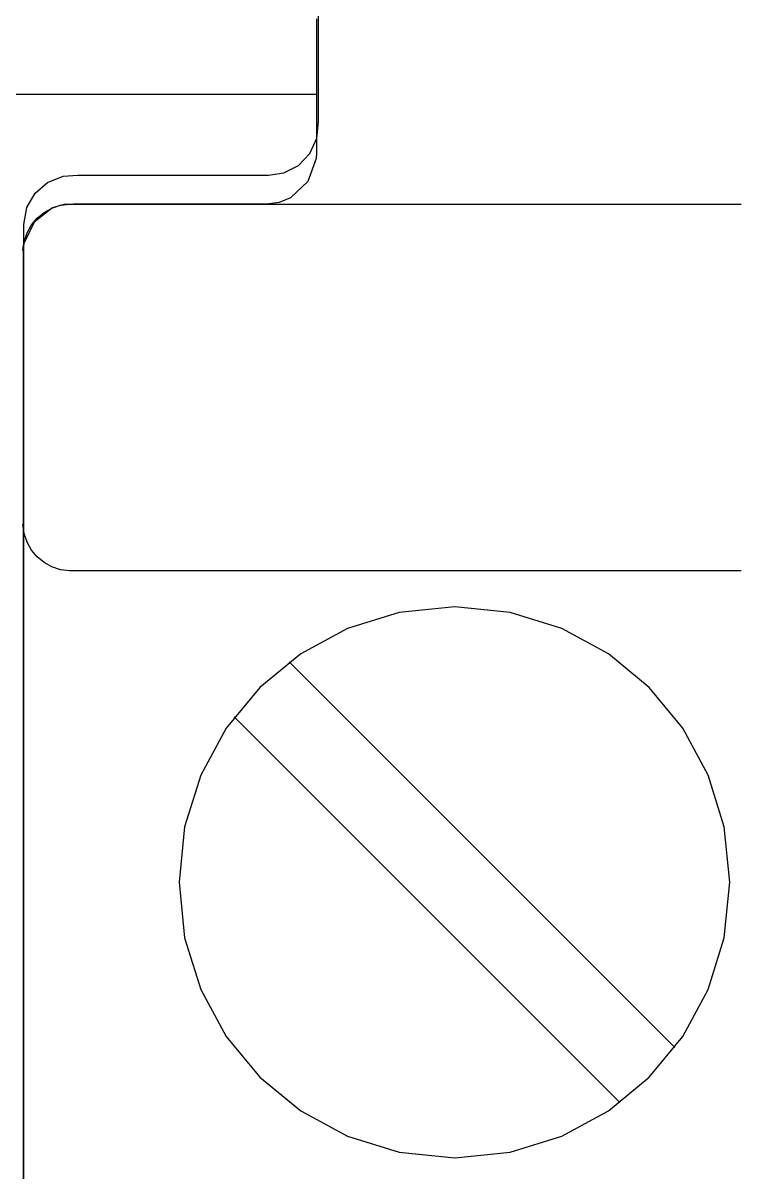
# Model space of a CAD drawing. Extents: x 1 to 47.7, y 0.2 to 35.
# Drawn here: x 34.958 to 35.393, y 18.158 to 18.856 of the extents above; entities that cross this region are included whole.
import ezdxf

# ---------------------------------------------------------------- set-up
doc = ezdxf.new("R2010")
doc.units = 0
doc.header["$MEASUREMENT"] = 0
for name, color, linetype in [('5_1___24__TARGET_LEDS___12', 7, 'CONTINUOUS'), ('6_1__EMPTY_IO_BOARD_POSITI', 7, 'CONTINUOUS'), ('6_2___8__INDEPENDENT_INPUT', 7, 'CONTINUOUS'), ('6_3___8__OPTOISO_INDEPENDE', 7, 'CONTINUOUS'), ('6_4___24__OPTOISO_INDEPEND', 7, 'CONTINUOUS'), ('6_5___8__INDEPENDENT_INPUT', 7, 'CONTINUOUS'), ('6_6___8__INDEPENDENT_INPUT', 7, 'CONTINUOUS'), ('6_7___8__OPTOISO_INDEPENDE', 7, 'CONTINUOUS'), ('6_8___8__OPTOISO_INDEPENDE', 7, 'CONTINUOUS'), ('7_0_____DWG', 7, 'CONTINUOUS')]:
    doc.layers.add(name, color=color, linetype=linetype)

msp = doc.modelspace()

# ---------------------------------------------------------------- linework, layer by layer
at = {"layer": '5_1___24__TARGET_LEDS___12'}
for points in [[(35.13624, 18.85899), (35.13624, 18.8344), (35.13624, 18.81266), (35.13624, 18.79506), (35.13624, 18.7829), (35.13624, 18.77747), (35.13609, 18.77415), (35.13109, 18.76004), (35.12046, 18.75016), (35.11362, 18.74741), (35.10608, 18.74644)], [(34.95794, 18.71812), (34.95878, 18.72377), (34.96059, 18.72902), (34.96327, 18.73378), (34.96673, 18.73793), (34.97086, 18.74137), (34.97558, 18.744), (34.98076, 18.74572), (34.98632, 18.74642), (34.99907, 18.74644), (35.0384, 18.74644), (35.09721, 18.74644), (35.16724, 18.74644), (35.24023, 18.74644), (35.3079, 18.74644), (35.36199, 18.74644), (35.39423, 18.74644)], [(35.10608, 18.7464), (35.10402, 18.7464), (35.09829, 18.7464), (35.08957, 18.7464), (35.07853, 18.7464), (35.02489, 18.7464), (35.00188, 18.7464), (34.9937, 18.7464), (34.98865, 18.7464), (34.98286, 18.74605), (34.97593, 18.74404), (34.96475, 18.73548), (34.95867, 18.72245), (34.95816, 18.71872), (34.95808, 18.7168), (34.95807, 18.71437), (34.95807, 18.70961), (34.95807, 18.70212), (34.95807, 18.69196), (34.95807, 18.67918), (34.95807, 18.66384), (34.95807, 18.646), (34.95807, 18.6257), (34.95807, 18.60301), (34.95807, 18.57799), (34.95807, 18.55068), (34.95807, 18.52115), (34.95807, 18.48944), (34.95807, 18.45562), (34.95807, 18.41974), (34.95807, 18.38186), (34.95807, 18.34202), (34.95807, 18.25673), (34.95807, 18.16432), (34.95807, 18.06523)], [(35.39423, 18.52359), (35.36199, 18.52359), (35.3079, 18.52359), (35.24023, 18.52359), (35.16724, 18.52359), (35.09721, 18.52359), (35.0384, 18.52359), (34.99907, 18.52359), (34.98632, 18.5236), (34.98076, 18.5243), (34.97558, 18.52603), (34.97086, 18.52866), (34.96673, 18.5321), (34.96327, 18.53626), (34.96059, 18.54101), (34.95878, 18.54627), (34.95794, 18.55192)], [(35.35392, 18.23407), (35.11966, 18.46833)], [(35.3205, 18.20065), (35.08623, 18.43491)]]:
    msp.add_lwpolyline(points, dxfattribs=at)
msp.add_lwpolyline([(35.22027, 18.16706), (35.25395, 18.17046), (35.28532, 18.18022), (35.3137, 18.19565), (35.33842, 18.21609), (35.35882, 18.24086), (35.37422, 18.2693), (35.38395, 18.30074), (35.38734, 18.33449), (35.38395, 18.36819), (35.37422, 18.39958), (35.35882, 18.42799), (35.33842, 18.45275), (35.3137, 18.47318), (35.28532, 18.4886), (35.25395, 18.49835), (35.22027, 18.50175), (35.18656, 18.49835), (35.15515, 18.4886), (35.12671, 18.47318), (35.10191, 18.45275), (35.08145, 18.42799), (35.06599, 18.39958), (35.05622, 18.36819), (35.05282, 18.33449), (35.05622, 18.30074), (35.06599, 18.2693), (35.08145, 18.24086), (35.10191, 18.21609), (35.12671, 18.19565), (35.15515, 18.18022), (35.18656, 18.17046)], close=True, dxfattribs=at)
at = {"layer": '6_1__EMPTY_IO_BOARD_POSITI'}
msp.add_lwpolyline([(34.95848, 18.12097), (34.95848, 18.18945), (34.95848, 18.25462), (34.95848, 18.31633), (34.95848, 18.37443), (34.95848, 18.42876), (34.95848, 18.47917), (34.95848, 18.52551), (34.95848, 18.56762), (34.95848, 18.60535), (34.95848, 18.63855), (34.95848, 18.66706), (34.95848, 18.69073), (34.95848, 18.7094), (34.95848, 18.72293), (34.95848, 18.73116), (34.95848, 18.73394), (34.96031, 18.74423), (34.96536, 18.753), (34.97296, 18.75958), (34.98246, 18.76333), (34.99143, 18.76394), (35.00122, 18.76394), (35.01608, 18.76394), (35.05356, 18.76394), (35.07242, 18.76394), (35.08889, 18.76394), (35.10109, 18.76394), (35.10714, 18.76394), (35.11638, 18.7653), (35.1254, 18.76992), (35.13234, 18.7772), (35.13654, 18.78647), (35.13748, 18.79637), (35.13748, 18.80215), (35.13748, 18.81089), (35.13748, 18.82218), (35.13748, 18.83559), (35.13748, 18.86707)], dxfattribs=at)
at = {"layer": '6_2___8__INDEPENDENT_INPUT'}
for points in [[(35.13624, 18.85899), (35.13624, 18.8344), (35.13624, 18.81266), (35.13624, 18.79506), (35.13624, 18.7829), (35.13624, 18.77747), (35.13609, 18.77415), (35.13109, 18.76004), (35.12046, 18.75016), (35.11362, 18.74741), (35.10608, 18.74644)], [(34.95794, 18.71812), (34.95878, 18.72377), (34.96059, 18.72902), (34.96327, 18.73378), (34.96673, 18.73793), (34.97086, 18.74137), (34.97558, 18.744), (34.98076, 18.74572), (34.98632, 18.74642), (34.99907, 18.74644), (35.0384, 18.74644), (35.09721, 18.74644), (35.16724, 18.74644), (35.24023, 18.74644), (35.3079, 18.74644), (35.36199, 18.74644), (35.39423, 18.74644)], [(35.10608, 18.7464), (35.10402, 18.7464), (35.09829, 18.7464), (35.08957, 18.7464), (35.07853, 18.7464), (35.02489, 18.7464), (35.00188, 18.7464), (34.9937, 18.7464), (34.98865, 18.7464), (34.98286, 18.74605), (34.97593, 18.74404), (34.96475, 18.73548), (34.95867, 18.72245), (34.95816, 18.71872), (34.95808, 18.7168), (34.95807, 18.71437), (34.95807, 18.70961), (34.95807, 18.70212), (34.95807, 18.69196), (34.95807, 18.67918), (34.95807, 18.66384), (34.95807, 18.646), (34.95807, 18.6257), (34.95807, 18.60301), (34.95807, 18.57799), (34.95807, 18.55068), (34.95807, 18.52115), (34.95807, 18.48944), (34.95807, 18.45562), (34.95807, 18.41974), (34.95807, 18.38186), (34.95807, 18.34202), (34.95807, 18.25673), (34.95807, 18.16432), (34.95807, 18.06523)], [(35.39423, 18.52359), (35.36199, 18.52359), (35.3079, 18.52359), (35.24023, 18.52359), (35.16724, 18.52359), (35.09721, 18.52359), (35.0384, 18.52359), (34.99907, 18.52359), (34.98632, 18.5236), (34.98076, 18.5243), (34.97558, 18.52603), (34.97086, 18.52866), (34.96673, 18.5321), (34.96327, 18.53626), (34.96059, 18.54101), (34.95878, 18.54627), (34.95794, 18.55192)], [(35.35392, 18.23407), (35.11966, 18.46833)], [(35.3205, 18.20065), (35.08623, 18.43491)]]:
    msp.add_lwpolyline(points, dxfattribs=at)
msp.add_lwpolyline([(35.22027, 18.16706), (35.25395, 18.17046), (35.28532, 18.18022), (35.3137, 18.19565), (35.33842, 18.21609), (35.35882, 18.24086), (35.37422, 18.2693), (35.38395, 18.30074), (35.38734, 18.33449), (35.38395, 18.36819), (35.37422, 18.39958), (35.35882, 18.42799), (35.33842, 18.45275), (35.3137, 18.47318), (35.28532, 18.4886), (35.25395, 18.49835), (35.22027, 18.50175), (35.18656, 18.49835), (35.15515, 18.4886), (35.12671, 18.47318), (35.10191, 18.45275), (35.08145, 18.42799), (35.06599, 18.39958), (35.05622, 18.36819), (35.05282, 18.33449), (35.05622, 18.30074), (35.06599, 18.2693), (35.08145, 18.24086), (35.10191, 18.21609), (35.12671, 18.19565), (35.15515, 18.18022), (35.18656, 18.17046)], close=True, dxfattribs=at)
at = {"layer": '6_3___8__OPTOISO_INDEPENDE'}
for points in [[(35.13624, 18.85899), (35.13624, 18.8344), (35.13624, 18.81266), (35.13624, 18.79506), (35.13624, 18.7829), (35.13624, 18.77747), (35.13609, 18.77415), (35.13109, 18.76004), (35.12046, 18.75016), (35.11362, 18.74741), (35.10608, 18.74644)], [(34.95794, 18.71812), (34.95878, 18.72377), (34.96059, 18.72902), (34.96327, 18.73378), (34.96673, 18.73793), (34.97086, 18.74137), (34.97558, 18.744), (34.98076, 18.74572), (34.98632, 18.74642), (34.99907, 18.74644), (35.0384, 18.74644), (35.09721, 18.74644), (35.16724, 18.74644), (35.24023, 18.74644), (35.3079, 18.74644), (35.36199, 18.74644), (35.39423, 18.74644)], [(35.10608, 18.7464), (35.10402, 18.7464), (35.09829, 18.7464), (35.08957, 18.7464), (35.07853, 18.7464), (35.02489, 18.7464), (35.00188, 18.7464), (34.9937, 18.7464), (34.98865, 18.7464), (34.98286, 18.74605), (34.97593, 18.74404), (34.96475, 18.73548), (34.95867, 18.72245), (34.95816, 18.71872), (34.95808, 18.7168), (34.95807, 18.71437), (34.95807, 18.70961), (34.95807, 18.70212), (34.95807, 18.69196), (34.95807, 18.67918), (34.95807, 18.66384), (34.95807, 18.646), (34.95807, 18.6257), (34.95807, 18.60301), (34.95807, 18.57799), (34.95807, 18.55068), (34.95807, 18.52115), (34.95807, 18.48944), (34.95807, 18.45562), (34.95807, 18.41974), (34.95807, 18.38186), (34.95807, 18.34202), (34.95807, 18.25673), (34.95807, 18.16432), (34.95807, 18.06523)], [(35.39423, 18.52359), (35.36199, 18.52359), (35.3079, 18.52359), (35.24023, 18.52359), (35.16724, 18.52359), (35.09721, 18.52359), (35.0384, 18.52359), (34.99907, 18.52359), (34.98632, 18.5236), (34.98076, 18.5243), (34.97558, 18.52603), (34.97086, 18.52866), (34.96673, 18.5321), (34.96327, 18.53626), (34.96059, 18.54101), (34.95878, 18.54627), (34.95794, 18.55192)], [(35.35392, 18.23407), (35.11966, 18.46833)], [(35.3205, 18.20065), (35.08623, 18.43491)]]:
    msp.add_lwpolyline(points, dxfattribs=at)
msp.add_lwpolyline([(35.22027, 18.16706), (35.25395, 18.17046), (35.28532, 18.18022), (35.3137, 18.19565), (35.33842, 18.21609), (35.35882, 18.24086), (35.37422, 18.2693), (35.38395, 18.30074), (35.38734, 18.33449), (35.38395, 18.36819), (35.37422, 18.39958), (35.35882, 18.42799), (35.33842, 18.45275), (35.3137, 18.47318), (35.28532, 18.4886), (35.25395, 18.49835), (35.22027, 18.50175), (35.18656, 18.49835), (35.15515, 18.4886), (35.12671, 18.47318), (35.10191, 18.45275), (35.08145, 18.42799), (35.06599, 18.39958), (35.05622, 18.36819), (35.05282, 18.33449), (35.05622, 18.30074), (35.06599, 18.2693), (35.08145, 18.24086), (35.10191, 18.21609), (35.12671, 18.19565), (35.15515, 18.18022), (35.18656, 18.17046)], close=True, dxfattribs=at)
at = {"layer": '6_4___24__OPTOISO_INDEPEND'}
for points in [[(35.13624, 18.85899), (35.13624, 18.8344), (35.13624, 18.81266), (35.13624, 18.79506), (35.13624, 18.7829), (35.13624, 18.77747), (35.13609, 18.77415), (35.13109, 18.76004), (35.12046, 18.75016), (35.11362, 18.74741), (35.10608, 18.74644)], [(34.95794, 18.71812), (34.95878, 18.72377), (34.96059, 18.72902), (34.96327, 18.73378), (34.96673, 18.73793), (34.97086, 18.74137), (34.97558, 18.744), (34.98076, 18.74572), (34.98632, 18.74642), (34.99907, 18.74644), (35.0384, 18.74644), (35.09721, 18.74644), (35.16724, 18.74644), (35.24023, 18.74644), (35.3079, 18.74644), (35.36199, 18.74644), (35.39423, 18.74644)], [(35.10608, 18.7464), (35.10402, 18.7464), (35.09829, 18.7464), (35.08957, 18.7464), (35.07853, 18.7464), (35.02489, 18.7464), (35.00188, 18.7464), (34.9937, 18.7464), (34.98865, 18.7464), (34.98286, 18.74605), (34.97593, 18.74404), (34.96475, 18.73548), (34.95867, 18.72245), (34.95816, 18.71872), (34.95808, 18.7168), (34.95807, 18.71437), (34.95807, 18.70961), (34.95807, 18.70212), (34.95807, 18.69196), (34.95807, 18.67918), (34.95807, 18.66384), (34.95807, 18.646), (34.95807, 18.6257), (34.95807, 18.60301), (34.95807, 18.57799), (34.95807, 18.55068), (34.95807, 18.52115), (34.95807, 18.48944), (34.95807, 18.45562), (34.95807, 18.41974), (34.95807, 18.38186), (34.95807, 18.34202), (34.95807, 18.25673), (34.95807, 18.16432), (34.95807, 18.06523)], [(35.39423, 18.52359), (35.36199, 18.52359), (35.3079, 18.52359), (35.24023, 18.52359), (35.16724, 18.52359), (35.09721, 18.52359), (35.0384, 18.52359), (34.99907, 18.52359), (34.98632, 18.5236), (34.98076, 18.5243), (34.97558, 18.52603), (34.97086, 18.52866), (34.96673, 18.5321), (34.96327, 18.53626), (34.96059, 18.54101), (34.95878, 18.54627), (34.95794, 18.55192)], [(35.35392, 18.23407), (35.11966, 18.46833)], [(35.3205, 18.20065), (35.08623, 18.43491)]]:
    msp.add_lwpolyline(points, dxfattribs=at)
msp.add_lwpolyline([(35.22027, 18.16706), (35.25395, 18.17046), (35.28532, 18.18022), (35.3137, 18.19565), (35.33842, 18.21609), (35.35882, 18.24086), (35.37422, 18.2693), (35.38395, 18.30074), (35.38734, 18.33449), (35.38395, 18.36819), (35.37422, 18.39958), (35.35882, 18.42799), (35.33842, 18.45275), (35.3137, 18.47318), (35.28532, 18.4886), (35.25395, 18.49835), (35.22027, 18.50175), (35.18656, 18.49835), (35.15515, 18.4886), (35.12671, 18.47318), (35.10191, 18.45275), (35.08145, 18.42799), (35.06599, 18.39958), (35.05622, 18.36819), (35.05282, 18.33449), (35.05622, 18.30074), (35.06599, 18.2693), (35.08145, 18.24086), (35.10191, 18.21609), (35.12671, 18.19565), (35.15515, 18.18022), (35.18656, 18.17046)], close=True, dxfattribs=at)
at = {"layer": '6_5___8__INDEPENDENT_INPUT'}
for points in [[(35.13624, 18.85899), (35.13624, 18.8344), (35.13624, 18.81266), (35.13624, 18.79506), (35.13624, 18.7829), (35.13624, 18.77747), (35.13609, 18.77415), (35.13109, 18.76004), (35.12046, 18.75016), (35.11362, 18.74741), (35.10608, 18.74644)], [(34.95794, 18.71812), (34.95878, 18.72377), (34.96059, 18.72902), (34.96327, 18.73378), (34.96673, 18.73793), (34.97086, 18.74137), (34.97558, 18.744), (34.98076, 18.74572), (34.98632, 18.74642), (34.99907, 18.74644), (35.0384, 18.74644), (35.09721, 18.74644), (35.16724, 18.74644), (35.24023, 18.74644), (35.3079, 18.74644), (35.36199, 18.74644), (35.39423, 18.74644)], [(35.10608, 18.7464), (35.10402, 18.7464), (35.09829, 18.7464), (35.08957, 18.7464), (35.07853, 18.7464), (35.02489, 18.7464), (35.00188, 18.7464), (34.9937, 18.7464), (34.98865, 18.7464), (34.98286, 18.74605), (34.97593, 18.74404), (34.96475, 18.73548), (34.95867, 18.72245), (34.95816, 18.71872), (34.95808, 18.7168), (34.95807, 18.71437), (34.95807, 18.70961), (34.95807, 18.70212), (34.95807, 18.69196), (34.95807, 18.67918), (34.95807, 18.66384), (34.95807, 18.646), (34.95807, 18.6257), (34.95807, 18.60301), (34.95807, 18.57799), (34.95807, 18.55068), (34.95807, 18.52115), (34.95807, 18.48944), (34.95807, 18.45562), (34.95807, 18.41974), (34.95807, 18.38186), (34.95807, 18.34202), (34.95807, 18.25673), (34.95807, 18.16432), (34.95807, 18.06523)], [(35.39423, 18.52359), (35.36199, 18.52359), (35.3079, 18.52359), (35.24023, 18.52359), (35.16724, 18.52359), (35.09721, 18.52359), (35.0384, 18.52359), (34.99907, 18.52359), (34.98632, 18.5236), (34.98076, 18.5243), (34.97558, 18.52603), (34.97086, 18.52866), (34.96673, 18.5321), (34.96327, 18.53626), (34.96059, 18.54101), (34.95878, 18.54627), (34.95794, 18.55192)], [(35.35392, 18.23407), (35.11966, 18.46833)], [(35.3205, 18.20065), (35.08623, 18.43491)]]:
    msp.add_lwpolyline(points, dxfattribs=at)
msp.add_lwpolyline([(35.22027, 18.16706), (35.25395, 18.17046), (35.28532, 18.18022), (35.3137, 18.19565), (35.33842, 18.21609), (35.35882, 18.24086), (35.37422, 18.2693), (35.38395, 18.30074), (35.38734, 18.33449), (35.38395, 18.36819), (35.37422, 18.39958), (35.35882, 18.42799), (35.33842, 18.45275), (35.3137, 18.47318), (35.28532, 18.4886), (35.25395, 18.49835), (35.22027, 18.50175), (35.18656, 18.49835), (35.15515, 18.4886), (35.12671, 18.47318), (35.10191, 18.45275), (35.08145, 18.42799), (35.06599, 18.39958), (35.05622, 18.36819), (35.05282, 18.33449), (35.05622, 18.30074), (35.06599, 18.2693), (35.08145, 18.24086), (35.10191, 18.21609), (35.12671, 18.19565), (35.15515, 18.18022), (35.18656, 18.17046)], close=True, dxfattribs=at)
at = {"layer": '6_6___8__INDEPENDENT_INPUT'}
for points in [[(35.13624, 18.85899), (35.13624, 18.8344), (35.13624, 18.81266), (35.13624, 18.79506), (35.13624, 18.7829), (35.13624, 18.77747), (35.13609, 18.77415), (35.13109, 18.76004), (35.12046, 18.75016), (35.11362, 18.74741), (35.10608, 18.74644)], [(34.95794, 18.71812), (34.95878, 18.72377), (34.96059, 18.72902), (34.96327, 18.73378), (34.96673, 18.73793), (34.97086, 18.74137), (34.97558, 18.744), (34.98076, 18.74572), (34.98632, 18.74642), (34.99907, 18.74644), (35.0384, 18.74644), (35.09721, 18.74644), (35.16724, 18.74644), (35.24023, 18.74644), (35.3079, 18.74644), (35.36199, 18.74644), (35.39423, 18.74644)], [(35.10608, 18.7464), (35.10402, 18.7464), (35.09829, 18.7464), (35.08957, 18.7464), (35.07853, 18.7464), (35.02489, 18.7464), (35.00188, 18.7464), (34.9937, 18.7464), (34.98865, 18.7464), (34.98286, 18.74605), (34.97593, 18.74404), (34.96475, 18.73548), (34.95867, 18.72245), (34.95816, 18.71872), (34.95808, 18.7168), (34.95807, 18.71437), (34.95807, 18.70961), (34.95807, 18.70212), (34.95807, 18.69196), (34.95807, 18.67918), (34.95807, 18.66384), (34.95807, 18.646), (34.95807, 18.6257), (34.95807, 18.60301), (34.95807, 18.57799), (34.95807, 18.55068), (34.95807, 18.52115), (34.95807, 18.48944), (34.95807, 18.45562), (34.95807, 18.41974), (34.95807, 18.38186), (34.95807, 18.34202), (34.95807, 18.25673), (34.95807, 18.16432), (34.95807, 18.06523)], [(35.39423, 18.52359), (35.36199, 18.52359), (35.3079, 18.52359), (35.24023, 18.52359), (35.16724, 18.52359), (35.09721, 18.52359), (35.0384, 18.52359), (34.99907, 18.52359), (34.98632, 18.5236), (34.98076, 18.5243), (34.97558, 18.52603), (34.97086, 18.52866), (34.96673, 18.5321), (34.96327, 18.53626), (34.96059, 18.54101), (34.95878, 18.54627), (34.95794, 18.55192)], [(35.35392, 18.23407), (35.11966, 18.46833)], [(35.3205, 18.20065), (35.08623, 18.43491)]]:
    msp.add_lwpolyline(points, dxfattribs=at)
msp.add_lwpolyline([(35.22027, 18.16706), (35.25395, 18.17046), (35.28532, 18.18022), (35.3137, 18.19565), (35.33842, 18.21609), (35.35882, 18.24086), (35.37422, 18.2693), (35.38395, 18.30074), (35.38734, 18.33449), (35.38395, 18.36819), (35.37422, 18.39958), (35.35882, 18.42799), (35.33842, 18.45275), (35.3137, 18.47318), (35.28532, 18.4886), (35.25395, 18.49835), (35.22027, 18.50175), (35.18656, 18.49835), (35.15515, 18.4886), (35.12671, 18.47318), (35.10191, 18.45275), (35.08145, 18.42799), (35.06599, 18.39958), (35.05622, 18.36819), (35.05282, 18.33449), (35.05622, 18.30074), (35.06599, 18.2693), (35.08145, 18.24086), (35.10191, 18.21609), (35.12671, 18.19565), (35.15515, 18.18022), (35.18656, 18.17046)], close=True, dxfattribs=at)
at = {"layer": '6_7___8__OPTOISO_INDEPENDE'}
for points in [[(35.13624, 18.85899), (35.13624, 18.8344), (35.13624, 18.81266), (35.13624, 18.79506), (35.13624, 18.7829), (35.13624, 18.77747), (35.13609, 18.77415), (35.13109, 18.76004), (35.12046, 18.75016), (35.11362, 18.74741), (35.10608, 18.74644)], [(34.95794, 18.71812), (34.95878, 18.72377), (34.96059, 18.72902), (34.96327, 18.73378), (34.96673, 18.73793), (34.97086, 18.74137), (34.97558, 18.744), (34.98076, 18.74572), (34.98632, 18.74642), (34.99907, 18.74644), (35.0384, 18.74644), (35.09721, 18.74644), (35.16724, 18.74644), (35.24023, 18.74644), (35.3079, 18.74644), (35.36199, 18.74644), (35.39423, 18.74644)], [(35.10608, 18.7464), (35.10402, 18.7464), (35.09829, 18.7464), (35.08957, 18.7464), (35.07853, 18.7464), (35.02489, 18.7464), (35.00188, 18.7464), (34.9937, 18.7464), (34.98865, 18.7464), (34.98286, 18.74605), (34.97593, 18.74404), (34.96475, 18.73548), (34.95867, 18.72245), (34.95816, 18.71872), (34.95808, 18.7168), (34.95807, 18.71437), (34.95807, 18.70961), (34.95807, 18.70212), (34.95807, 18.69196), (34.95807, 18.67918), (34.95807, 18.66384), (34.95807, 18.646), (34.95807, 18.6257), (34.95807, 18.60301), (34.95807, 18.57799), (34.95807, 18.55068), (34.95807, 18.52115), (34.95807, 18.48944), (34.95807, 18.45562), (34.95807, 18.41974), (34.95807, 18.38186), (34.95807, 18.34202), (34.95807, 18.25673), (34.95807, 18.16432), (34.95807, 18.06523)], [(35.39423, 18.52359), (35.36199, 18.52359), (35.3079, 18.52359), (35.24023, 18.52359), (35.16724, 18.52359), (35.09721, 18.52359), (35.0384, 18.52359), (34.99907, 18.52359), (34.98632, 18.5236), (34.98076, 18.5243), (34.97558, 18.52603), (34.97086, 18.52866), (34.96673, 18.5321), (34.96327, 18.53626), (34.96059, 18.54101), (34.95878, 18.54627), (34.95794, 18.55192)], [(35.35392, 18.23407), (35.11966, 18.46833)], [(35.3205, 18.20065), (35.08623, 18.43491)]]:
    msp.add_lwpolyline(points, dxfattribs=at)
msp.add_lwpolyline([(35.22027, 18.16706), (35.25395, 18.17046), (35.28532, 18.18022), (35.3137, 18.19565), (35.33842, 18.21609), (35.35882, 18.24086), (35.37422, 18.2693), (35.38395, 18.30074), (35.38734, 18.33449), (35.38395, 18.36819), (35.37422, 18.39958), (35.35882, 18.42799), (35.33842, 18.45275), (35.3137, 18.47318), (35.28532, 18.4886), (35.25395, 18.49835), (35.22027, 18.50175), (35.18656, 18.49835), (35.15515, 18.4886), (35.12671, 18.47318), (35.10191, 18.45275), (35.08145, 18.42799), (35.06599, 18.39958), (35.05622, 18.36819), (35.05282, 18.33449), (35.05622, 18.30074), (35.06599, 18.2693), (35.08145, 18.24086), (35.10191, 18.21609), (35.12671, 18.19565), (35.15515, 18.18022), (35.18656, 18.17046)], close=True, dxfattribs=at)
at = {"layer": '6_8___8__OPTOISO_INDEPENDE'}
for points in [[(35.13624, 18.85899), (35.13624, 18.8344), (35.13624, 18.81266), (35.13624, 18.79506), (35.13624, 18.7829), (35.13624, 18.77747), (35.13609, 18.77415), (35.13109, 18.76004), (35.12046, 18.75016), (35.11362, 18.74741), (35.10608, 18.74644)], [(34.95794, 18.71812), (34.95878, 18.72377), (34.96059, 18.72902), (34.96327, 18.73378), (34.96673, 18.73793), (34.97086, 18.74137), (34.97558, 18.744), (34.98076, 18.74572), (34.98632, 18.74642), (34.99907, 18.74644), (35.0384, 18.74644), (35.09721, 18.74644), (35.16724, 18.74644), (35.24023, 18.74644), (35.3079, 18.74644), (35.36199, 18.74644), (35.39423, 18.74644)], [(35.10608, 18.7464), (35.10402, 18.7464), (35.09829, 18.7464), (35.08957, 18.7464), (35.07853, 18.7464), (35.02489, 18.7464), (35.00188, 18.7464), (34.9937, 18.7464), (34.98865, 18.7464), (34.98286, 18.74605), (34.97593, 18.74404), (34.96475, 18.73548), (34.95867, 18.72245), (34.95816, 18.71872), (34.95808, 18.7168), (34.95807, 18.71437), (34.95807, 18.70961), (34.95807, 18.70212), (34.95807, 18.69196), (34.95807, 18.67918), (34.95807, 18.66384), (34.95807, 18.646), (34.95807, 18.6257), (34.95807, 18.60301), (34.95807, 18.57799), (34.95807, 18.55068), (34.95807, 18.52115), (34.95807, 18.48944), (34.95807, 18.45562), (34.95807, 18.41974), (34.95807, 18.38186), (34.95807, 18.34202), (34.95807, 18.25673), (34.95807, 18.16432), (34.95807, 18.06523)], [(35.39423, 18.52359), (35.36199, 18.52359), (35.3079, 18.52359), (35.24023, 18.52359), (35.16724, 18.52359), (35.09721, 18.52359), (35.0384, 18.52359), (34.99907, 18.52359), (34.98632, 18.5236), (34.98076, 18.5243), (34.97558, 18.52603), (34.97086, 18.52866), (34.96673, 18.5321), (34.96327, 18.53626), (34.96059, 18.54101), (34.95878, 18.54627), (34.95794, 18.55192)], [(35.35392, 18.23407), (35.11966, 18.46833)], [(35.3205, 18.20065), (35.08623, 18.43491)]]:
    msp.add_lwpolyline(points, dxfattribs=at)
msp.add_lwpolyline([(35.22027, 18.16706), (35.25395, 18.17046), (35.28532, 18.18022), (35.3137, 18.19565), (35.33842, 18.21609), (35.35882, 18.24086), (35.37422, 18.2693), (35.38395, 18.30074), (35.38734, 18.33449), (35.38395, 18.36819), (35.37422, 18.39958), (35.35882, 18.42799), (35.33842, 18.45275), (35.3137, 18.47318), (35.28532, 18.4886), (35.25395, 18.49835), (35.22027, 18.50175), (35.18656, 18.49835), (35.15515, 18.4886), (35.12671, 18.47318), (35.10191, 18.45275), (35.08145, 18.42799), (35.06599, 18.39958), (35.05622, 18.36819), (35.05282, 18.33449), (35.05622, 18.30074), (35.06599, 18.2693), (35.08145, 18.24086), (35.10191, 18.21609), (35.12671, 18.19565), (35.15515, 18.18022), (35.18656, 18.17046)], close=True, dxfattribs=at)
at = {"layer": '7_0_____DWG'}
msp.add_lwpolyline([(34.54846, 18.81321), (35.13624, 18.81321)], dxfattribs=at)

doc.saveas('drawing.dxf')
